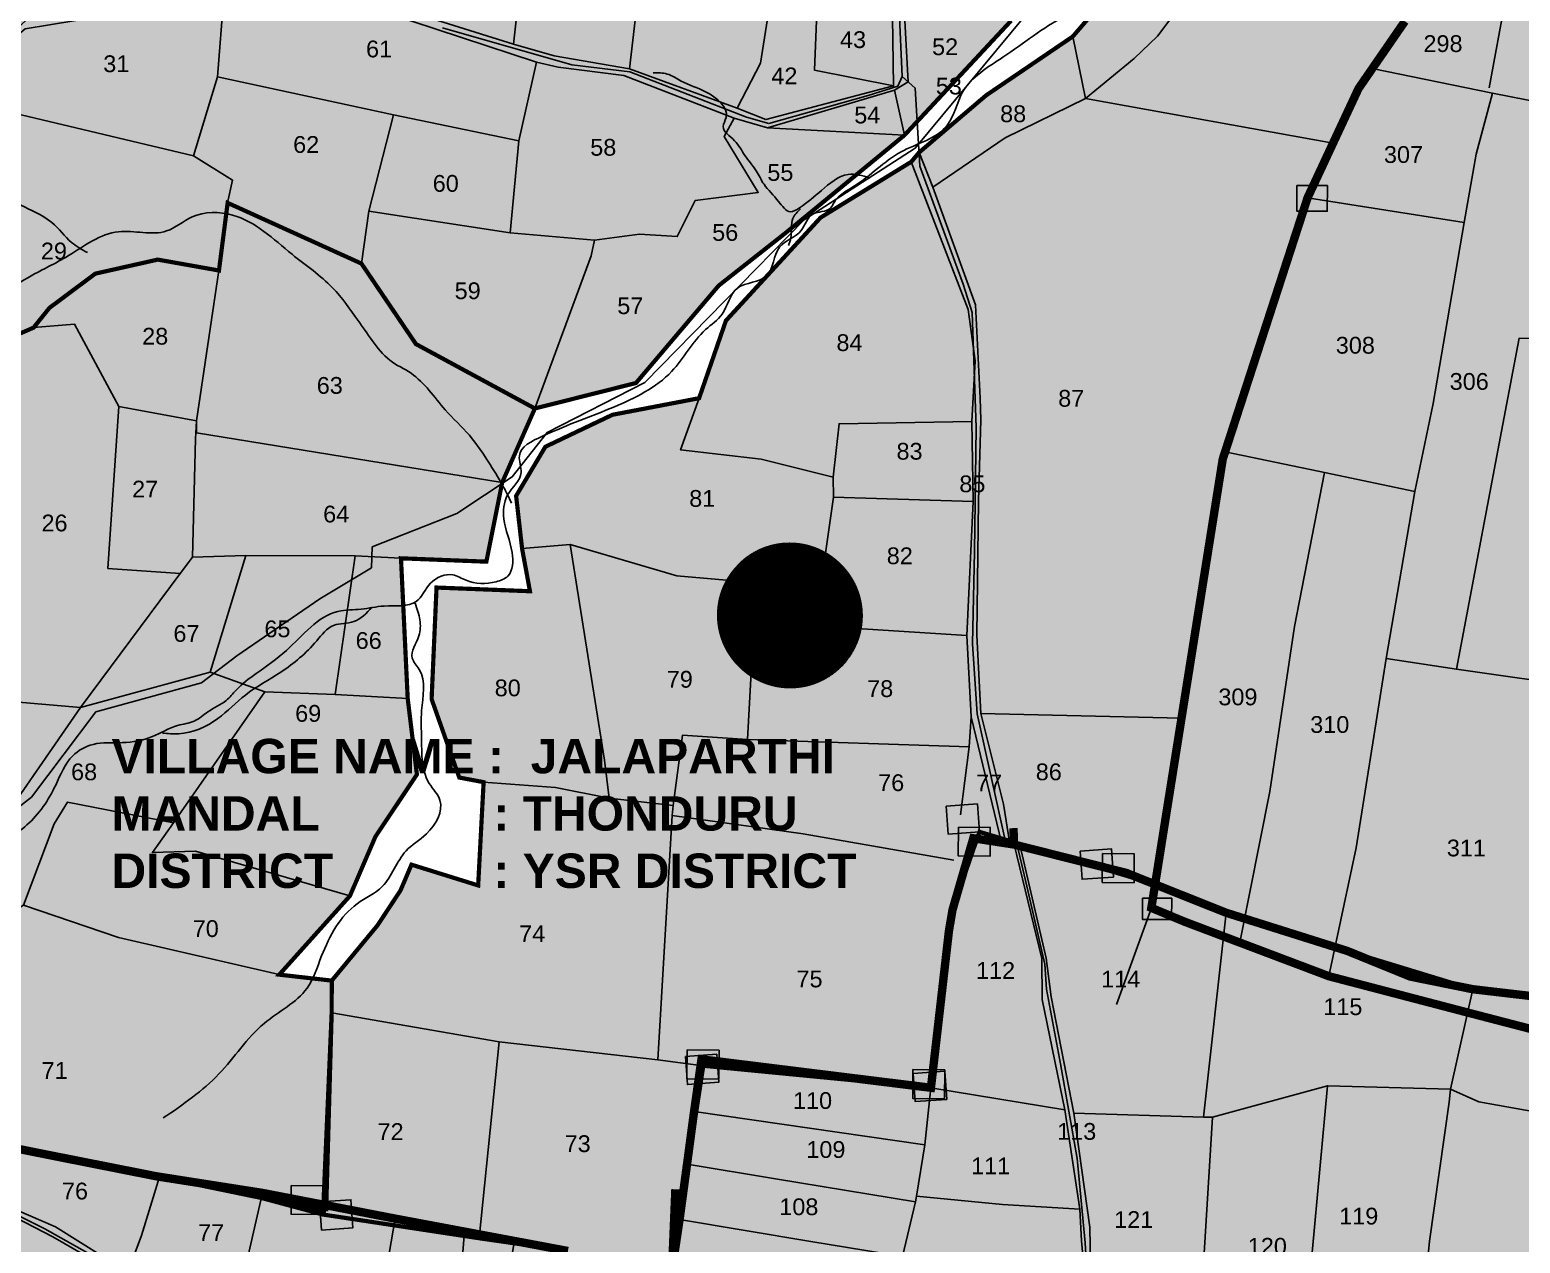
# Model space of a CAD drawing. Header units: inches. Extents: x 201585 to 225365, y 1598878 to 1613111.
# Drawn here: x 206927 to 208348, y 1603797 to 1604955 of the extents above; entities that cross this region are included whole.
import ezdxf
from ezdxf.enums import TextEntityAlignment as Align

# ---------------------------------------------------------------- set-up
doc = ezdxf.new("R2010")
doc.units = ezdxf.units.IN
doc.header["$LTSCALE"] = 15
doc.header["$MEASUREMENT"] = 0
doc.linetypes.add('DASHED2', pattern=[0.375, 0.25, -0.125])
for name, color, linetype in [('BOUNDRY STONES', 240, 'Continuous'), ('PLOTS', 7, 'Continuous'), ('PLOTS NO', 7, 'Continuous'), ('ROADS', 1, 'Continuous'), ('STREAMS', 4, 'Continuous'), ('TEXT', 1, 'Continuous'), ('text2', 7, 'Continuous'), ('VILLAGE BOUNDRY', 5, 'Continuous'), ('WUA13', 3, 'Continuous')]:
    doc.layers.add(name, color=color, linetype=linetype)
doc.styles.get("Standard").update_dxf_attribs({"font": 'arial.ttf'})
pattern_1 = [(45, (0, 0), (-0.088388347648, 0.088388347648), [])]

msp = doc.modelspace()

# ---------------------------------------------------------------- hatches: boundary and pattern name
at = {"layer": 'PLOTS NO', "true_color": 0xafd9aa}
h = msp.add_hatch(dxfattribs=at)
h.set_pattern_fill('ANSI31', color=9)
h.set_pattern_definition(pattern_1)
h.paths.add_polyline_path([(208994.5, 1604062.4), (208962.5, 1603927.4), (208927.7, 1603919.3), (208790.8, 1603935), (208688.9, 1603951.7), (208521.7, 1603996.6), (208430.3, 1604026.5), (208389.5, 1604029.4), (208303.1, 1604039.5), (208183.5, 1604076), (208068, 1604112.4), (208000.2, 1604139.5), (208025.4, 1604297.9), (208064.7, 1604545.2), (208145.6, 1604794.4), (208169.9, 1604846.5), (208194.2, 1604898.6), (208238.4, 1604962.7), (208285.4, 1605000.6), (208319.1, 1605021.8), (208434.6, 1605082.4), (208437.1, 1605090.6), (208394, 1605097.7), (208330, 1605090.8), (208292.6, 1605065.6), (208266.4, 1605072.3), (208212.8, 1605121.6), (208215.3, 1605133.9), (208233.3, 1605168), (208320.1, 1605215.9), (208366.4, 1605231.4), (208540.9, 1605246.8), (208602.4, 1605237.7), (208641.2, 1605283.2), (208698.7, 1605319.3), (208755.9, 1605365.7), (208781.3, 1605373), (208801.6, 1605386.2), (208813.4, 1605401.9), (208859.5, 1605448.6), (208919.6, 1605485.4), (209000.2, 1605519.6), (209078.7, 1605545.6), (209137.5, 1605565.1), (209163, 1605586.6), (209232.4, 1605613), (209303.9, 1605624.8), (209289.8, 1605610.1), (209246.6, 1605541), (209260.9, 1605540.8), (209393.5, 1605517.5), (209461, 1605507.6), (209528.5, 1605497.7), (209556.8, 1605493.6), (209578.2, 1605535.1), (209662.3, 1605530.2), (209577.1, 1605229.5), (209514.3, 1605235.5), (209456, 1605092.7), (209399.2, 1605104.8), (209109.1, 1605205), (209096.2, 1605164.8), (209094.5, 1605155.7), (209171.6, 1605094.8), (209201.3, 1605068.7), (209269.2, 1605047.5), (209308.3, 1605041.9), (209272.9, 1604912.1), (209226.2, 1604916.9), (209132.8, 1604929.9), (209127.6, 1604883.6), (209171, 1604879.6), (209146.2, 1604771.7), (209138.2, 1604697), (209119.4, 1604675.4), (209107.5, 1604650), (209105.9, 1604611.7), (209100.5, 1604567.5), (209085.3, 1604535.7), (209075.6, 1604513.6), (209078.9, 1604481.7), (209067.9, 1604443.3), (209066.2, 1604408.8), (209051.5, 1604365.7), (209046.4, 1604337.2), (209031.7, 1604308.7), (209031.7, 1604266.4), (209021.3, 1604231.9), (209018.7, 1604194.8), (209001.4, 1604156.8), (208999.7, 1604102.5)])
at = {"layer": 'PLOTS NO', "true_color": 0x58ba48}
h = msp.add_hatch(dxfattribs=at)
h.set_pattern_fill('ANSI31', color=85)
h.set_pattern_definition(pattern_1)
h.paths.add_polyline_path([(206395.3, 1604686.8), (206380.8, 1604788.3), (206335.2, 1604938.2), (206328.6, 1604951.4), (206297, 1604975), (206308.9, 1605098.2), (206299.9, 1605196), (206290.7, 1605274.9), (206459.3, 1605260.9), (206499.9, 1605267), (206525.4, 1605261.5), (206528.5, 1605343.8), (206536.8, 1605374.2), (206558.8, 1605401.9), (206580.6, 1605462.3), (206601, 1605498.5), (206721.1, 1605454.5), (206806.9, 1605430.1), (206847, 1605420.4), (206897.2, 1605411.7), (206961.2, 1605407.7), (206990.7, 1605392.1), (207029.1, 1605370.9), (207067.6, 1605362.6), (207099.3, 1605355.3), (207150.8, 1605345.9), (207227.7, 1605336.1), (207458.2, 1605282.4), (207734.8, 1605233), (207828.9, 1605236), (207954.1, 1605236.4), (208002.1, 1605173.8), (208089.1, 1605156.4), (208053, 1605132.7), (207974.2, 1605057.7), (207948, 1605017.9), (207862.9, 1604963.3), (207761.1, 1604854), (207647.5, 1604760.6), (207584, 1604710.6), (207505.1, 1604617.7), (207408.7, 1604593.4), (207295.3, 1604654.8), (207243.3, 1604731.6), (207115.7, 1604789.5), (207107.4, 1604725), (207049, 1604735.4), (206989.5, 1604722), (206945.7, 1604689.3), (206930.6, 1604670.5), (206859, 1604639.5), (206773.3, 1604626.3), (206662.5, 1604641.1), (206604.8, 1604653.4), (206600.3, 1604601.9), (206541.4, 1604607.8), (206509, 1604667)])
at = {"layer": 'PLOTS NO', "true_color": 0xf7abae}
h = msp.add_hatch(dxfattribs=at)
h.set_pattern_fill('ANSI31', color=241)
h.set_pattern_definition(pattern_1)
h.paths.add_polyline_path([(207569.3, 1603966.5), (207539.5, 1603771.7), (207440.2, 1603789.8), (207355.5, 1603802), (207206.6, 1603824.6), (207214.9, 1604017), (207215, 1604047.7), (207258.6, 1604100.4), (207280.6, 1604133.8), (207291, 1604158.3), (207354.6, 1604138.5), (207359.8, 1604237), (207336.6, 1604241.4), (207310.2, 1604316.2), (207314.9, 1604422.6), (207404, 1604419.1), (207396.5, 1604459.7), (207390.8, 1604510), (207418.7, 1604556.9), (207482.7, 1604587.4), (207565.3, 1604603.2), (207590.9, 1604677.2), (207681.2, 1604775.5), (207767.7, 1604828.7), (207775, 1604837.5), (207839.1, 1604892.1), (207921.7, 1604948.2), (207996.2, 1605034.7), (208060.5, 1605026.2), (208080.5, 1605051.8), (208257.3, 1605036.5), (208238.4, 1604962.7), (208194.2, 1604898.6), (208169.9, 1604846.5), (208145.6, 1604794.4), (208067, 1604552.1), (208064.7, 1604545.2), (208025.4, 1604297.9), (208000.2, 1604139.5), (207972.5, 1604150.5), (207905.6, 1604167.4), (207868.6, 1604176.8), (207826.8, 1604183.5), (207807, 1604115.3), (207803.6, 1604095.4), (207786.4, 1603945.5)])
at = {"layer": 'PLOTS NO', "true_color": 0x7aafdf}
h = msp.add_hatch(dxfattribs=at)
h.set_pattern_fill('ANSI31', color=143)
h.set_pattern_definition(pattern_1)
h.paths.add_polyline_path([(207209.6, 1603827.7), (207047.6, 1603861.1), (206727.2, 1603928), (206675.3, 1603955.9), (206609.1, 1603983.9), (206540.3, 1604019.8), (206495.8, 1604044.6), (206414.1, 1604092.7), (206341.4, 1604206.4), (206292.9, 1604267.8), (206335.7, 1604435.7), (206357.3, 1604519.1), (206391.8, 1604639.9), (206395.3, 1604686.8), (206509, 1604667), (206541.4, 1604607.8), (206600.3, 1604601.9), (206604.8, 1604653.4), (206662.5, 1604641.1), (206773.3, 1604626.3), (206859, 1604639.5), (206930.6, 1604670.5), (206945.7, 1604689.3), (206989.5, 1604722), (207049, 1604735.4), (207107.4, 1604725), (207115.7, 1604789.5), (207243.3, 1604731.6), (207295.3, 1604654.8), (207408.7, 1604593.4), (207377.5, 1604522.8), (207362.4, 1604447.3), (207281, 1604450.5), (207287.4, 1604316.9), (207296.2, 1604244.3), (207256.7, 1604185.2), (207232.3, 1604128.5), (207164.9, 1604053.4), (207215, 1604047.7), (207214.9, 1604017)])
at = {"layer": 'PLOTS NO', "true_color": 0xc7c8ca}
h = msp.add_hatch(color=9, dxfattribs=at)
h.dxf.hatch_style = 1
h.paths.add_polyline_path([(208150.3, 1603158.3), (208047.7, 1603117.1), (207958.9, 1603122.4), (207958.4, 1603131), (207944.5, 1603147.5), (207840.6, 1603164.5), (207823.2, 1603165.5), (207815.6, 1603195.5), (207738.7, 1603225.1), (207667, 1603250.5), (207669.9, 1603335.7), (207672, 1603398.6), (207675.3, 1603421.9), (207685, 1603480.3), (207697, 1603542), (207699.5, 1603555), (207649.1, 1603563.9), (207683.5, 1603736.6), (207624.3, 1603748.4), (207568.8, 1603764.2), (207539.7, 1603772.7), (207569.3, 1603966.5), (207786.4, 1603945.5), (207807, 1604115.3), (207832.7, 1604189.6), (208000.2, 1604139.5), (208068, 1604112.4), (208183.5, 1604076), (208303.1, 1604039.5), (208372.2, 1604031.4), (208430.3, 1604026.5), (208649.7, 1603958.3), (208671.2, 1603956.4), (208790.8, 1603935), (208931.2, 1603920.1), (208910.4, 1603880.1), (208828.9, 1603792.1), (208691, 1603688.5), (208610.4, 1603692.6), (208589.4, 1603626.3), (208535.7, 1603567.6), (208516.3, 1603522.9), (208491.5, 1603472.8), (208329.9, 1603488.9), (208322.3, 1603457.3), (208318.7, 1603434.3), (208281, 1603397.6), (208250.7, 1603394.9), (208235.7, 1603345.9), (208353, 1603330.4), (208345.3, 1603282), (208300, 1603284.6), (208293.6, 1603256.9), (208241.6, 1603257), (208156, 1603228.8)])
at = {"layer": 'PLOTS NO', "true_color": 0xfeeab9}
h = msp.add_hatch(color=254, dxfattribs=at)
h.dxf.hatch_style = 1
h.paths.add_polyline_path([(207960.1, 1603103.5), (207786.9, 1603092.8), (207765.2, 1603094.1), (207722, 1603096.8), (207647.4, 1603107.6), (207587.6, 1603115.1), (207464.7, 1603111.2), (207361.9, 1603108.7), (207272.2, 1603106.7), (207193.7, 1603153.1), (207043.8, 1603191.8), (206918.7, 1603116.3), (206831.3, 1603033.8), (206714.5, 1602920.8), (206638.3, 1602841.6), (206600.6, 1602809.6), (206602.1, 1602825.2), (206649.4, 1602991.7), (206672.2, 1603078.8), (206705.9, 1603194.6), (206642.7, 1603209.5), (206613.3, 1603217.6), (206643.9, 1603411), (206677.1, 1603680.1), (206723.3, 1603924.7), (206727.2, 1603928), (206959.7, 1603878.5), (207047.6, 1603861.1), (207147.9, 1603840.4), (207206.6, 1603824.6), (207341.3, 1603804.2), (207355.5, 1603802), (207410.9, 1603794), (207440.2, 1603789.8), (207486.5, 1603781.4), (207525.7, 1603774.3), (207568.8, 1603764.2), (207624.5, 1603749.8), (207683.5, 1603736.6), (207649.1, 1603563.9), (207699.5, 1603555), (207697, 1603542), (207685, 1603480.3), (207675.3, 1603421.9), (207672, 1603398.6), (207669.9, 1603335.7), (207667, 1603250.5), (207738.7, 1603225.1), (207815.6, 1603195.5), (207823.2, 1603165.5), (207885.1, 1603156.5), (207944.5, 1603147.5), (207958.4, 1603131)])
at = {"layer": 'text2'}
h = msp.add_hatch(dxfattribs=at)
h.set_pattern_fill('ANSI31', color=5)
h.set_pattern_definition([(45, (16788.51211, -8282.59992), (-0.088388347648, 0.088388347648), [])])
edge = h.paths.add_edge_path()
edge.add_arc((207651.9, 1604396), 69.1, 0, 360)
h.paths.add_polyline_path([(207573.3, 1604365), (207730.6, 1604365), (207730.6, 1604427), (207573.3, 1604427)], flags=9)

# ---------------------------------------------------------------- linework, layer by layer
at = {"layer": 'BOUNDRY STONES', "color": 1}
for points in [[(208135.3, 1604806.1), (208164.5, 1604806), (208164.3, 1604781.5), (208135.2, 1604781.7)], [(207988.1, 1604126.3), (208016, 1604126.2), (208015.9, 1604105.9), (207988, 1604106)]]:
    msp.add_lwpolyline(points, close=True, dxfattribs=at)
at = {"layer": 'BOUNDRY STONES'}
for points in [[(207800.8, 1604214.2), (207830.8, 1604216.3), (207832.7, 1604189.6), (207802.7, 1604187.5)], [(207800.8, 1604214.2), (207830.8, 1604216.3), (207832.7, 1604189.6), (207802.7, 1604187.5)], [(207812.6, 1604194.2), (207843, 1604193.9), (207842.8, 1604166.4), (207812.4, 1604166.6)], [(207928.7, 1604171.1), (207958.7, 1604173.3), (207960.5, 1604146.5), (207930.6, 1604144.4)], [(207928.7, 1604171.1), (207958.7, 1604173.3), (207960.5, 1604146.5), (207930.6, 1604144.4)], [(207949.9, 1604168.9), (207980.3, 1604168.6), (207980.1, 1604141.1), (207949.7, 1604141.3)], [(207552.2, 1603975.3), (207582.2, 1603977.4), (207584.1, 1603950.7), (207554.1, 1603948.5)], [(207552.2, 1603975.3), (207582.2, 1603977.4), (207584.1, 1603950.7), (207554.1, 1603948.5)], [(207553.9, 1603981.6), (207584.3, 1603981.3), (207584.1, 1603953.8), (207553.7, 1603954)], [(207769.2, 1603962.8), (207799.6, 1603962.6), (207799.4, 1603935.1), (207769, 1603935.3)], [(207769.6, 1603959), (207799.6, 1603961.2), (207801.5, 1603934.4), (207771.5, 1603932.3)], [(207769.6, 1603959), (207799.6, 1603961.2), (207801.5, 1603934.4), (207771.5, 1603932.3)], [(207176.4, 1603852.4), (207206.8, 1603852.1), (207206.6, 1603824.6), (207176.2, 1603824.8)], [(207203.4, 1603836.6), (207233.3, 1603838.7), (207235.2, 1603812), (207205.3, 1603809.8)], [(207203.4, 1603836.6), (207233.3, 1603838.7), (207235.2, 1603812), (207205.3, 1603809.8)]]:
    msp.add_lwpolyline(points, close=True, dxfattribs=at)
at = {"layer": 'BOUNDRY STONES', "color": 1}
msp.add_lwpolyline([(207996.6, 1604117.1), (207963.5, 1604024.8)], dxfattribs=at)
at = {"layer": 'PLOTS'}
for points in [[(206328.6, 1604951.4), (206419.8, 1604975.8), (206560.5, 1604910.5), (206667.6, 1604907.8), (206766, 1604923.4), (206848.4, 1604930.1), (206884.2, 1604927.2), (206923.9, 1604964), (207109.4, 1604996.7), (207192.3, 1605002.1), (207269.5, 1604978.2), (207388.2, 1604941), (207427.1, 1604929.7), (207498.8, 1604917.4), (207601.5, 1604879.8), (207628.8, 1604868.9), (207750.8, 1604901.1), (207749.3, 1604988.9), (207711.2, 1605135.8), (207641.7, 1605252.6)], [(206328.6, 1604951.4), (206419.8, 1604975.8), (206560.5, 1604910.5), (206667.6, 1604907.8), (206766, 1604923.4), (206848.4, 1604930.1), (206884.2, 1604927.2), (206923.9, 1604964), (207109.4, 1604996.7), (207192.3, 1605002.1), (207269.5, 1604978.2), (207388.2, 1604941), (207427.1, 1604929.7), (207498.8, 1604917.4), (207601.5, 1604879.8), (207628.8, 1604868.9), (207750.8, 1604901.1), (207749.3, 1604988.9), (207711.2, 1605135.8), (207641.7, 1605252.6)], [(207654.9, 1605249.8), (207682.8, 1605191.7), (207716.3, 1605135.9), (207744.9, 1605044.3), (207761.3, 1604969.1), (207764.7, 1604904.8), (207751.8, 1604897), (207630.4, 1604861), (207598.9, 1604870.4), (207493.6, 1604910.9), (207430.9, 1604919), (207410.3, 1604923.7), (207195.6, 1604994.5), (207112.1, 1604987), (206922.6, 1604955.4), (206879.1, 1604918.7), (206845.2, 1604918.7), (206691.6, 1604904.9), (206639.5, 1604894.8), (206555.1, 1604900), (206421.9, 1604970.7), (206335.2, 1604938.2)], [(207654.9, 1605249.8), (207682.8, 1605191.7), (207716.3, 1605135.9), (207744.9, 1605044.3), (207761.3, 1604969.1), (207764.7, 1604904.8), (207751.8, 1604897), (207630.4, 1604861), (207598.9, 1604870.4), (207493.6, 1604910.9), (207430.9, 1604919), (207410.3, 1604923.7), (207195.6, 1604994.5), (207112.1, 1604987), (206922.6, 1604955.4), (206879.1, 1604918.7), (206845.2, 1604918.7), (206691.6, 1604904.9), (206639.5, 1604894.8), (206555.1, 1604900), (206421.9, 1604970.7), (206335.2, 1604938.2)], [(206702.9, 1605184.3), (206741.6, 1605180.2), (206780.8, 1605157.8), (206786.7, 1605170.3), (206795.5, 1605168.6), (206948.3, 1605130.8), (207021.5, 1605113.9), (207057.9, 1605104.6), (207096.5, 1605098.3), (207181.1, 1605084.4), (207200.6, 1605091.3), (207397.1, 1605021.2), (207479.8, 1604995.8), (207509, 1605005.1), (207498.8, 1604917.4)], [(206702.9, 1605184.3), (206741.6, 1605180.2), (206780.8, 1605157.8), (206786.7, 1605170.3), (206795.5, 1605168.6), (206948.3, 1605130.8), (207021.5, 1605113.9), (207057.9, 1605104.6), (207096.5, 1605098.3), (207181.1, 1605084.4), (207200.6, 1605091.3), (207397.1, 1605021.2), (207479.8, 1604995.8), (207509, 1605005.1), (207498.8, 1604917.4)], [(207388.2, 1604941), (207397.1, 1605021.2), (207403.5, 1605186.2), (207457.9, 1605190.4), (207579.6, 1605188.5)], [(207388.2, 1604941), (207397.1, 1605021.2), (207403.5, 1605186.2), (207457.9, 1605190.4), (207579.6, 1605188.5)], [(207601.5, 1604879.8), (207623.9, 1604922.6), (207634.4, 1604989.5), (207584.2, 1604995.7), (207579.6, 1605188.5), (207682.8, 1605191.7)], [(207601.5, 1604879.8), (207623.9, 1604922.6), (207634.4, 1604989.5), (207584.2, 1604995.7), (207579.6, 1605188.5), (207682.8, 1605191.7)], [(207862.9, 1604963.3), (207807.6, 1604904.2), (207761.1, 1604854), (207647.5, 1604760.6), (207584, 1604710.6), (207505.1, 1604617.7), (207408.7, 1604593.4), (207295.3, 1604654.8), (207243.3, 1604731.6), (207115.7, 1604789.5), (207120.4, 1604811.3), (207083, 1604834.5), (206918.7, 1604873.5), (206835.7, 1604893.5), (206845.2, 1604918.7), (206848.4, 1604930.1), (206791.5, 1605041)], [(207862.9, 1604963.3), (207807.6, 1604904.2), (207761.1, 1604854), (207647.5, 1604760.6), (207584, 1604710.6), (207505.1, 1604617.7), (207408.7, 1604593.4), (207295.3, 1604654.8), (207243.3, 1604731.6), (207115.7, 1604789.5), (207120.4, 1604811.3), (207083, 1604834.5), (206918.7, 1604873.5), (206835.7, 1604893.5), (206845.2, 1604918.7), (206848.4, 1604930.1), (206791.5, 1605041)], [(208257.3, 1605036.5), (208080.5, 1605051.8), (208060.5, 1605026.2), (208002.6, 1604948.5), (207980.3, 1604927.3), (207933.7, 1604889), (207857.1, 1604851.6), (207788.1, 1604804.5), (207775.1, 1604837.5)], [(208257.3, 1605036.5), (208080.5, 1605051.8), (208060.5, 1605026.2), (208002.6, 1604948.5), (207980.3, 1604927.3), (207933.7, 1604889), (207857.1, 1604851.6), (207788.1, 1604804.5), (207775.1, 1604837.5)], [(207215, 1604047.7), (207258.6, 1604100.4), (207281.8, 1604135.7), (207291, 1604158.3), (207354.6, 1604138.5), (207359.8, 1604237), (207336.6, 1604241.4), (207310.2, 1604316.2), (207314.9, 1604422.6), (207404, 1604419.1), (207396.5, 1604459.7), (207390.8, 1604510), (207418.7, 1604556.9), (207482.7, 1604587.4), (207565.3, 1604603.2), (207590.9, 1604677.2), (207648.7, 1604740.7), (207681.2, 1604775.5), (207767.7, 1604828.7), (207775.1, 1604837.5), (207839.1, 1604892.1), (207921.7, 1604948.2), (207996.2, 1605034.7)], [(207215, 1604047.7), (207258.6, 1604100.4), (207281.8, 1604135.7), (207291, 1604158.3), (207354.6, 1604138.5), (207359.8, 1604237), (207336.6, 1604241.4), (207310.2, 1604316.2), (207314.9, 1604422.6), (207404, 1604419.1), (207396.5, 1604459.7), (207390.8, 1604510), (207418.7, 1604556.9), (207482.7, 1604587.4), (207565.3, 1604603.2), (207590.9, 1604677.2), (207648.7, 1604740.7), (207681.2, 1604775.5), (207767.7, 1604828.7), (207775.1, 1604837.5), (207839.1, 1604892.1), (207921.7, 1604948.2), (207996.2, 1605034.7)], [(208340.7, 1605018.5), (208318.9, 1604899.1)], [(207243.3, 1604731.6), (207250.4, 1604781.6), (207273.9, 1604873.4), (207106, 1604909.6), (207112.1, 1604987)], [(207243.3, 1604731.6), (207250.4, 1604781.6), (207273.9, 1604873.4), (207106, 1604909.6), (207112.1, 1604987)], [(207678.1, 1604987.4), (207675.2, 1604916.1), (207750.8, 1604901.1)], [(207678.1, 1604987.4), (207675.2, 1604916.1), (207750.8, 1604901.1)], [(208169.9, 1604846.5), (207933.7, 1604889), (207921.7, 1604948.2)], [(208169.9, 1604846.5), (207933.7, 1604889), (207921.7, 1604948.2)], [(207273.9, 1604873.4), (207393.4, 1604848.7), (207410.3, 1604923.7)], [(207273.9, 1604873.4), (207393.4, 1604848.7), (207410.3, 1604923.7)], [(208207.3, 1604917.6), (208321.8, 1604894.1), (208306.3, 1604836), (208295, 1604770.9), (208145.6, 1604794.4)], [(207106, 1604909.6), (207083, 1604834.5)], [(207106, 1604909.6), (207083, 1604834.5)], [(207630.4, 1604861), (207761.1, 1604854), (207751.8, 1604897)], [(207630.4, 1604861), (207761.1, 1604854), (207751.8, 1604897)], [(208220.6, 1604354.9), (208287.6, 1604344.9), (208327, 1604553.2), (208347.3, 1604660.4), (208361.1, 1604660.3), (208387.8, 1604786.6), (208407.9, 1604877.4), (208321.8, 1604894.1)], [(206607.5, 1603967.6), (206789.9, 1604093.9), (206822.7, 1604057.6), (206921, 1604119.8), (206950.2, 1604197.1), (206963.1, 1604218), (207063.9, 1604198.2), (207151, 1604323.3), (207218.3, 1604320.7), (207287.4, 1604316.9), (207281, 1604450.5), (207362.4, 1604447.3), (207377.5, 1604522.8), (207408.7, 1604593.4), (207462.5, 1604739), (207465.4, 1604754), (207508.6, 1604759.7), (207544.5, 1604757.4), (207561.6, 1604791.7), (207621.7, 1604799.5), (207589.2, 1604852.7), (207598.9, 1604870.4)], [(206607.5, 1603967.6), (206789.9, 1604093.9), (206822.7, 1604057.6), (206921, 1604119.8), (206950.2, 1604197.1), (206963.1, 1604218), (207063.9, 1604198.2), (207151, 1604323.3), (207218.3, 1604320.7), (207287.4, 1604316.9), (207281, 1604450.5), (207362.4, 1604447.3), (207377.5, 1604522.8), (207408.7, 1604593.4), (207462.5, 1604739), (207465.4, 1604754), (207508.6, 1604759.7), (207544.5, 1604757.4), (207561.6, 1604791.7), (207621.7, 1604799.5), (207589.2, 1604852.7), (207598.9, 1604870.4)], [(207393.4, 1604848.7), (207385.1, 1604760.9), (207250.4, 1604781.6)], [(207393.4, 1604848.7), (207385.1, 1604760.9), (207250.4, 1604781.6)], [(207853.6, 1604179.4), (207824.7, 1604299.3), (207820.7, 1604376.8), (207826.8, 1604504.8), (207825.3, 1604581.1), (207828.6, 1604639), (207821.8, 1604687.8), (207767.7, 1604828.7)], [(207853.6, 1604179.4), (207824.7, 1604299.3), (207820.7, 1604376.8), (207826.8, 1604504.8), (207825.3, 1604581.1), (207828.6, 1604639), (207821.8, 1604687.8), (207767.7, 1604828.7)], [(207788.1, 1604804.5), (207828.9, 1604692.2), (207833.2, 1604603.2), (207834, 1604582.7), (207831.8, 1604505.2), (207830.2, 1604377.2), (207834.1, 1604302.5), (207855.5, 1604216)], [(207788.1, 1604804.5), (207828.9, 1604692.2), (207833.2, 1604603.2), (207834, 1604582.7), (207831.8, 1604505.2), (207830.2, 1604377.2), (207834.1, 1604302.5), (207855.5, 1604216)], [(206773.3, 1604626.3), (206859, 1604639.5), (206930.6, 1604670.5), (206945.7, 1604689.3), (206989.5, 1604722), (207049, 1604735.4), (207107.4, 1604725), (207115.7, 1604789.5)], [(206773.3, 1604626.3), (206859, 1604639.5), (206930.6, 1604670.5), (206945.7, 1604689.3), (206989.5, 1604722), (207049, 1604735.4), (207107.4, 1604725), (207115.7, 1604789.5)], [(208295, 1604770.9), (208265.5, 1604598.1), (208248, 1604514.3), (208155.6, 1604533.6), (208067, 1604552.1)], [(207385.1, 1604760.9), (207465.4, 1604754)], [(207385.1, 1604760.9), (207465.4, 1604754)], [(206975.3, 1604308.3), (207070.4, 1604436), (207082.3, 1604451.5), (207085, 1604564.6), (207086, 1604581.6), (207107.4, 1604725)], [(206975.3, 1604308.3), (207070.4, 1604436), (207082.3, 1604451.5), (207085, 1604564.6), (207086, 1604581.6), (207107.4, 1604725)], [(206930.6, 1604670.5), (206969.8, 1604673.8), (207011.9, 1604595.3)], [(206930.6, 1604670.5), (206969.8, 1604673.8), (207011.9, 1604595.3)], [(208471.7, 1604636.2), (208441.7, 1604481.3), (208414.7, 1604326.6), (208287.6, 1604344.9)], [(207565.3, 1604603.2), (207547.6, 1604553.9), (207624.4, 1604545.1), (207693.1, 1604527.8), (207698.8, 1604578.9), (207825.3, 1604581.1)], [(207565.3, 1604603.2), (207547.6, 1604553.9), (207624.4, 1604545.1), (207693.1, 1604527.8), (207698.8, 1604578.9), (207825.3, 1604581.1)], [(207011.9, 1604595.3), (207001.5, 1604440.9), (207070.4, 1604436)], [(207011.9, 1604595.3), (207001.5, 1604440.9), (207070.4, 1604436)], [(207011.9, 1604595.3), (207086, 1604581.6), (207085.9, 1604570.2), (207377.5, 1604522.8)], [(207011.9, 1604595.3), (207086, 1604581.6), (207085.9, 1604570.2), (207377.5, 1604522.8)], [(207693.1, 1604527.8), (207693.4, 1604508.9), (207676, 1604386.2), (207617.9, 1604393.9), (207598.1, 1604396.5), (207598.7, 1604429), (207544.2, 1604433.9), (207442.3, 1604463.6), (207396.5, 1604459.7)], [(207693.1, 1604527.8), (207693.4, 1604508.9), (207676, 1604386.2), (207617.9, 1604393.9), (207598.1, 1604396.5), (207598.7, 1604429), (207544.2, 1604433.9), (207442.3, 1604463.6), (207396.5, 1604459.7)], [(208161.7, 1604532.3), (208133.1, 1604385.4), (208109.5, 1604228.2), (208081.1, 1604084)], [(208165.9, 1604051.9), (208191.8, 1604174.3), (208211.9, 1604300.6), (208220.6, 1604354.9), (208248, 1604514.3)], [(207693.4, 1604508.9), (207826.8, 1604504.8)], [(207693.4, 1604508.9), (207826.8, 1604504.8)], [(207479.5, 1604221.7), (207475, 1604257.9), (207442.3, 1604463.6)], [(207479.5, 1604221.7), (207475, 1604257.9), (207442.3, 1604463.6)], [(207133.1, 1604453.2), (207099, 1604342), (206975.3, 1604308.3)], [(207133.1, 1604453.2), (207099, 1604342), (206975.3, 1604308.3)], [(207082.3, 1604451.5), (207133.1, 1604453.2), (207237.3, 1604452.7), (207281, 1604450.5)], [(207082.3, 1604451.5), (207133.1, 1604453.2), (207237.3, 1604452.7), (207281, 1604450.5)], [(207218.3, 1604320.7), (207237.3, 1604452.7)], [(207218.3, 1604320.7), (207237.3, 1604452.7)], [(207617.9, 1604393.9), (207611.4, 1604277.8)], [(207617.9, 1604393.9), (207611.4, 1604277.8)], [(207820.7, 1604376.8), (207676, 1604386.2)], [(207820.7, 1604376.8), (207676, 1604386.2)], [(206682.1, 1604349.6), (206853.4, 1604318.7), (206975.3, 1604308.3), (206881.9, 1604173.5), (206789.9, 1604093.9)], [(206682.1, 1604349.6), (206853.4, 1604318.7), (206975.3, 1604308.3), (206881.9, 1604173.5), (206789.9, 1604093.9)], [(207099, 1604342), (207151, 1604323.3)], [(207099, 1604342), (207151, 1604323.3)], [(207063.9, 1604198.2), (207044, 1604169.8), (207085, 1604171.2), (207232.3, 1604128.5), (207232.3, 1604128.5), (207256.7, 1604185.2), (207296.2, 1604244.3), (207287.4, 1604316.9)], [(207063.9, 1604198.2), (207044, 1604169.8), (207085, 1604171.2), (207232.3, 1604128.5), (207232.3, 1604128.5), (207256.7, 1604185.2), (207296.2, 1604244.3), (207287.4, 1604316.9)], [(207359.8, 1604237), (207428.5, 1604231.8), (207479.5, 1604221.7), (207540.5, 1604214.6), (207549.4, 1604281.7), (207611.4, 1604277.8), (207822.9, 1604270.7), (207824.7, 1604299.3)], [(207359.8, 1604237), (207428.5, 1604231.8), (207479.5, 1604221.7), (207540.5, 1604214.6), (207549.4, 1604281.7), (207611.4, 1604277.8), (207822.9, 1604270.7), (207824.7, 1604299.3)], [(207834.1, 1604302.5), (208025.4, 1604297.9)], [(207834.1, 1604302.5), (208025.4, 1604297.9)], [(207822.9, 1604270.7), (207814.5, 1604205.7)], [(207822.9, 1604270.7), (207814.5, 1604205.7)], [(207540.5, 1604214.6), (207539.7, 1604205.3), (207526.1, 1603972.3)], [(207540.5, 1604214.6), (207539.7, 1604205.3), (207526.1, 1603972.3)], [(207855.5, 1604216), (207861.7, 1604178.1)], [(207855.5, 1604216), (207861.7, 1604178.1)], [(207539.7, 1604205.3), (207664.4, 1604187.7), (207808.3, 1604162.5)], [(207539.7, 1604205.3), (207664.4, 1604187.7), (207808.3, 1604162.5)], [(207865.7, 1604177.5), (207892.2, 1604068.7), (207892.4, 1604029.6), (207914, 1603924.5), (207928.3, 1603829.6)], [(207871.6, 1604175.9), (207896.3, 1604069.2), (207901, 1604032.2), (207922.8, 1603921.3), (207937.8, 1603812.4), (207940.3, 1603686.5), (208039.9, 1603673.6), (208135.4, 1603654.3), (208142.6, 1603708.8), (208164.6, 1603947.4), (208054.9, 1603917.4), (208046.4, 1603917.4), (208068, 1604112.4)], [(207232.3, 1604128.5), (207164.9, 1604053.4)], [(207232.3, 1604128.5), (207164.9, 1604053.4)], [(206921, 1604119.8), (207011.6, 1604088.9), (207164.9, 1604053.4), (207215, 1604047.7), (207214.9, 1604017), (207374.6, 1603989.4), (207526.1, 1603972.3), (207569.3, 1603966.5)], [(206921, 1604119.8), (207011.6, 1604088.9), (207164.9, 1604053.4), (207215, 1604047.7), (207214.9, 1604017), (207374.6, 1603989.4), (207526.1, 1603972.3), (207569.3, 1603966.5)], [(208253.1, 1603707.6), (208262, 1603799.1), (208280.6, 1603931.9), (208281.8, 1603944.2), (208303.1, 1604039.5)], [(207214.9, 1604017), (207209.6, 1603827.7)], [(207214.9, 1604017), (207209.6, 1603827.7)], [(207374.6, 1603989.4), (207355.5, 1603802)], [(207374.6, 1603989.4), (207355.5, 1603802)], [(207780.6, 1603891.1), (207786.4, 1603945.5)], [(207914, 1603924.5), (207786.4, 1603945.5)], [(208164.6, 1603947.4), (208281.8, 1603944.2), (208308.9, 1603932), (208614.9, 1603877.5), (208653.2, 1603875.9)], [(206751.9, 1603923.9), (206762.1, 1603919.3), (206781, 1603905.8), (206812.8, 1603880.4), (206847.2, 1603860.8), (206902.2, 1603834.1), (206951.5, 1603812.9), (207020.5, 1603769.5), (207115.4, 1603699.4), (207149, 1603845.2)], [(207772.6, 1603842.2), (207780.6, 1603891.1), (207560.5, 1603922.8)], [(208046.4, 1603917.4), (207922.8, 1603921.3)], [(208054.9, 1603917.4), (208039.9, 1603673.6)], [(207759.3, 1603784.5), (207771.6, 1603836.7), (207638.3, 1603858.8), (207553.8, 1603872.6)], [(207050.8, 1603860.6), (207033.6, 1603804.7), (207020.5, 1603769.5)], [(206880.9, 1603836.8), (206905.4, 1603825.8), (206949, 1603803.3), (207015.7, 1603764.9), (207055.1, 1603737.6), (207092, 1603710.4), (207128.6, 1603682.4), (207147.3, 1603667.5), (207166.7, 1603643.7), (207184.5, 1603619.9)], [(207771.6, 1603836.7), (207772.6, 1603842.2), (207854.8, 1603834.3), (207928.3, 1603829.6), (207930.1, 1603799.5), (207940.3, 1603686.5)], [(207239.3, 1603612.1), (207244.4, 1603644.4), (207255.6, 1603705.6), (207275.5, 1603820.7)], [(207748.1, 1603731.2), (207759.3, 1603784.5), (207672, 1603798.9), (207546.7, 1603820)], [(207341.7, 1603808.3), (207339.8, 1603784.9), (207336.5, 1603767.3), (207332.5, 1603738.8), (207330.2, 1603722.6), (207326.3, 1603700.4), (207322.6, 1603677), (207311.4, 1603607.1), (207304.2, 1603562.1), (207298.6, 1603532.7), (207296.8, 1603517.5), (207339, 1603503.5), (207348.8, 1603561.7), (207361.7, 1603638.7), (207367.5, 1603673.7), (207376.7, 1603729.3), (207389.1, 1603799.4)]]:
    msp.add_lwpolyline(points, dxfattribs=at)
at = {"layer": 'ROADS'}
for points in [[(206563.8, 1603954.5), (206692.9, 1604041.1), (206803.6, 1604119.3), (206867.7, 1604175.3), (206928.7, 1604222.7), (206990.1, 1604304), (207090.8, 1604331.8), (207124.5, 1604357.4), (207203.5, 1604412), (207253, 1604441.5), (207253.6, 1604461.3), (207334.3, 1604493.1), (207387.1, 1604528.2), (207420.3, 1604570.5), (207513.6, 1604618.1), (207665.4, 1604773.4), (207771.2, 1604841.6), (207875.4, 1604967), (207912, 1605003), (207950.1, 1605029.6), (207982.6, 1605135.6), (208013.6, 1605186.4)], [(206563.8, 1603954.5), (206692.9, 1604041.1), (206803.6, 1604119.3), (206867.7, 1604175.3), (206928.7, 1604222.7), (206990.1, 1604304), (207090.8, 1604331.8), (207124.5, 1604357.4), (207203.5, 1604412), (207253, 1604441.5), (207253.6, 1604461.3), (207334.3, 1604493.1), (207387.1, 1604528.2), (207420.3, 1604570.5), (207513.6, 1604618.1), (207665.4, 1604773.4), (207771.2, 1604841.6), (207875.4, 1604967), (207912, 1605003), (207950.1, 1605029.6), (207982.6, 1605135.6), (208013.6, 1605186.4)], [(207320.5, 1604956.4), (207443.8, 1604921.3), (207499.1, 1604914.5), (207610.5, 1604871.2), (207631.8, 1604865.2), (207726.5, 1604891.8), (207754.7, 1604900.8), (207758.9, 1604910.1), (207756.1, 1604973.5)], [(207320.5, 1604956.4), (207443.8, 1604921.3), (207499.1, 1604914.5), (207610.5, 1604871.2), (207631.8, 1604865.2), (207726.5, 1604891.8), (207754.7, 1604900.8), (207758.9, 1604910.1), (207756.1, 1604973.5)], [(207758.9, 1604910.1), (207771.4, 1604899), (207775.8, 1604824.6), (207817.1, 1604712.1), (207825.8, 1604684.8), (207829.6, 1604575.2), (207828.1, 1604457.1), (207826.1, 1604369), (207830.5, 1604302.3), (207857.8, 1604178.7)], [(207758.9, 1604910.1), (207771.4, 1604899), (207775.8, 1604824.6), (207817.1, 1604712.1), (207825.8, 1604684.8), (207829.6, 1604575.2), (207828.1, 1604457.1), (207826.1, 1604369), (207830.5, 1604302.3), (207857.8, 1604178.7)], [(207864.7, 1604193.2), (207877.7, 1604137.7), (207895, 1604063.5), (207896.6, 1604039.5), (207910.1, 1603968.3), (207925.8, 1603878), (207933.6, 1603797.6), (207937.8, 1603721.1), (207954.4, 1603561.6), (207955.8, 1603473.6), (207949, 1603380), (207944.8, 1603290.3), (207944.6, 1603219.3), (207953.2, 1603134.4), (207951.6, 1603104)], [(207499.2, 1603070.8), (207462.8, 1603119.8), (207386.2, 1603245.3), (207359, 1603280), (207351, 1603295.7), (207252.7, 1603499.7), (207230.8, 1603536.7), (207236, 1603609.6), (207190.8, 1603620.2), (207143.4, 1603674.8), (207094.6, 1603711.2), (207020.6, 1603766.6), (206941.3, 1603811.1), (206838.7, 1603861.9), (206756.8, 1603915.1), (206690.3, 1604002.2)]]:
    msp.add_lwpolyline(points, dxfattribs=at)
at = {"layer": 'STREAMS'}
for points in [[(208108.3, 1605154.6), (208083.6, 1605132.3), (208059.9, 1605117), (208017.3, 1605086.8), (207993.5, 1605055.2), (207980.7, 1605039.8), (207958.4, 1605013.4), (207943.3, 1604986.6), (207914, 1604967.6), (207855.1, 1604928.5), (207816.6, 1604895), (207802.3, 1604863.9), (207757.5, 1604837.9), (207713.6, 1604805.7), (207694, 1604790), (207690.5, 1604784.4), (207673.7, 1604778.8), (207662.6, 1604763.1), (207642.1, 1604747.3), (207629.8, 1604720), (207601.8, 1604708.1), (207587.3, 1604683.5), (207571.5, 1604668.6), (207539.1, 1604628.7), (207484.6, 1604595.1), (207415.8, 1604567), (207393.9, 1604548.3), (207395.6, 1604532.3), (207382.7, 1604510.9), (207379.1, 1604488), (207386.9, 1604455.9), (207383, 1604433.6), (207371.7, 1604428.2), (207343.1, 1604429.5), (207330.5, 1604434.7), (207309.3, 1604426.8), (207295.5, 1604409.3), (207264.9, 1604405), (207243.1, 1604402), (207220.9, 1604399.8), (207171.9, 1604362.7), (207142.9, 1604340.6), (207123.7, 1604324.8), (207114.3, 1604314.9), (207096.9, 1604304.1), (207083.7, 1604295.2), (207068, 1604291), (207043.9, 1604280.4), (207015.3, 1604274.7), (206987.4, 1604273), (206967.9, 1604262.1), (206951.7, 1604234.2), (206924.3, 1604196.2), (206908.1, 1604182.8), (206891.9, 1604161.5), (206884.8, 1604151.2), (206872, 1604129.1), (206862.1, 1604116.1), (206850.5, 1604107.5), (206827.8, 1604087.7), (206817.3, 1604075.1), (206778.2, 1604078.8), (206746.7, 1604071.9), (206711.1, 1604046.3), (206697.2, 1604034.5), (206684.2, 1604023.3), (206665.1, 1604016), (206648.7, 1604010.9), (206637.6, 1604000.8), (206628.9, 1603992.3), (206607.2, 1603986.4), (206591, 1603985.7)], [(208108.3, 1605154.6), (208083.6, 1605132.3), (208059.9, 1605117), (208017.3, 1605086.8), (207993.5, 1605055.2), (207980.7, 1605039.8), (207958.4, 1605013.4), (207943.3, 1604986.6), (207914, 1604967.6), (207855.1, 1604928.5), (207816.6, 1604895), (207802.3, 1604863.9), (207757.5, 1604837.9), (207713.6, 1604805.7), (207694, 1604790), (207690.5, 1604784.4), (207673.7, 1604778.8), (207662.6, 1604763.1), (207642.1, 1604747.3), (207629.8, 1604720), (207601.8, 1604708.1), (207587.3, 1604683.5), (207571.5, 1604668.6), (207539.1, 1604628.7), (207484.6, 1604595.1), (207415.8, 1604567), (207393.9, 1604548.3), (207395.6, 1604532.3), (207382.7, 1604510.9), (207379.1, 1604488), (207386.9, 1604455.9), (207383, 1604433.6), (207371.7, 1604428.2), (207343.1, 1604429.5), (207330.5, 1604434.7), (207309.3, 1604426.8), (207295.5, 1604409.3), (207264.9, 1604405), (207243.1, 1604402), (207220.9, 1604399.8), (207171.9, 1604362.7), (207142.9, 1604340.6), (207123.7, 1604324.8), (207114.3, 1604314.9), (207096.9, 1604304.1), (207083.7, 1604295.2), (207068, 1604291), (207043.9, 1604280.4), (207015.3, 1604274.7), (206987.4, 1604273), (206967.9, 1604262.1), (206951.7, 1604234.2), (206924.3, 1604196.2), (206908.1, 1604182.8), (206891.9, 1604161.5), (206884.8, 1604151.2), (206872, 1604129.1), (206862.1, 1604116.1), (206850.5, 1604107.5), (206827.8, 1604087.7), (206817.3, 1604075.1), (206778.2, 1604078.8), (206746.7, 1604071.9), (206711.1, 1604046.3), (206697.2, 1604034.5), (206684.2, 1604023.3), (206665.1, 1604016), (206648.7, 1604010.9), (206637.6, 1604000.8), (206628.9, 1603992.3), (206607.2, 1603986.4), (206591, 1603985.7)], [(206297.7, 1604986.2), (206317.3, 1604977.4), (206344.3, 1604979.3), (206341.6, 1604969.8), (206331.8, 1604952.3), (206354.9, 1604928.2), (206374.1, 1604896.8), (206386.8, 1604876.8), (206401.6, 1604863.8), (206430.5, 1604821.6), (206457.4, 1604780.5), (206467.3, 1604756.9), (206491.5, 1604733.1), (206519.4, 1604715.4), (206547.7, 1604717.7), (206565.7, 1604704.8), (206584.2, 1604703.9), (206630.5, 1604702.4), (206657.7, 1604693.9), (206675.9, 1604682.2), (206698.7, 1604686.4), (206722.7, 1604670.3), (206777, 1604666.9), (206798.4, 1604657.9), (206817, 1604667.5), (206842.9, 1604673.4), (206858.8, 1604686.2), (206885.7, 1604694.8), (206918.5, 1604714.2), (206945, 1604728.7), (206963.9, 1604739.2), (207011.6, 1604762), (207057.4, 1604762.7), (207081.8, 1604776.1), (207120.3, 1604777.9), (207177.1, 1604740.5), (207215.8, 1604708.4), (207239.9, 1604677.5), (207253.6, 1604658.2), (207270.4, 1604639.4), (207290.6, 1604627), (207323.2, 1604592.1), (207346.2, 1604567.8), (207365.9, 1604540.1), (207379.9, 1604516.4), (207386.5, 1604503)], [(206297.7, 1604986.2), (206317.3, 1604977.4), (206344.3, 1604979.3), (206341.6, 1604969.8), (206331.8, 1604952.3), (206354.9, 1604928.2), (206374.1, 1604896.8), (206386.8, 1604876.8), (206401.6, 1604863.8), (206430.5, 1604821.6), (206457.4, 1604780.5), (206467.3, 1604756.9), (206491.5, 1604733.1), (206519.4, 1604715.4), (206547.7, 1604717.7), (206565.7, 1604704.8), (206584.2, 1604703.9), (206630.5, 1604702.4), (206657.7, 1604693.9), (206675.9, 1604682.2), (206698.7, 1604686.4), (206722.7, 1604670.3), (206777, 1604666.9), (206798.4, 1604657.9), (206817, 1604667.5), (206842.9, 1604673.4), (206858.8, 1604686.2), (206885.7, 1604694.8), (206918.5, 1604714.2), (206945, 1604728.7), (206963.9, 1604739.2), (207011.6, 1604762), (207057.4, 1604762.7), (207081.8, 1604776.1), (207120.3, 1604777.9), (207177.1, 1604740.5), (207215.8, 1604708.4), (207239.9, 1604677.5), (207253.6, 1604658.2), (207270.4, 1604639.4), (207290.6, 1604627), (207323.2, 1604592.1), (207346.2, 1604567.8), (207365.9, 1604540.1), (207379.9, 1604516.4), (207386.5, 1604503)], [(206685.7, 1604906.5), (206711.1, 1604908.6), (206749.6, 1604910.3), (206772.4, 1604912.9), (206786.3, 1604914.6), (206809.3, 1604914.2), (206825.7, 1604900), (206838, 1604886.8), (206860.6, 1604864.5), (206873.2, 1604839.3), (206884, 1604811), (206901.1, 1604796.9), (206929, 1604782.2), (206948.1, 1604770.8), (206966.8, 1604751.8), (206981.9, 1604742.1)], [(206685.7, 1604906.5), (206711.1, 1604908.6), (206749.6, 1604910.3), (206772.4, 1604912.9), (206786.3, 1604914.6), (206809.3, 1604914.2), (206825.7, 1604900), (206838, 1604886.8), (206860.6, 1604864.5), (206873.2, 1604839.3), (206884, 1604811), (206901.1, 1604796.9), (206929, 1604782.2), (206948.1, 1604770.8), (206966.8, 1604751.8), (206981.9, 1604742.1)], [(207728.1, 1604813.3), (207707.5, 1604816.6), (207681.9, 1604801.4), (207660.9, 1604784.7), (207652.3, 1604781), (207641.1, 1604790.9), (207627.2, 1604807.2), (207619.7, 1604820.2), (207608.9, 1604834.8), (207599.1, 1604848.8), (207588.3, 1604862.2), (207591, 1604871), (207571.9, 1604895.2), (207548.2, 1604905.7), (207534.9, 1604912.4), (207521.6, 1604913.5)], [(207728.1, 1604813.3), (207707.5, 1604816.6), (207681.9, 1604801.4), (207660.9, 1604784.7), (207652.3, 1604781), (207641.1, 1604790.9), (207627.2, 1604807.2), (207619.7, 1604820.2), (207608.9, 1604834.8), (207599.1, 1604848.8), (207588.3, 1604862.2), (207591, 1604871), (207571.9, 1604895.2), (207548.2, 1604905.7), (207534.9, 1604912.4), (207521.6, 1604913.5)], [(207662, 1604783.8), (207654.7, 1604774.7), (207652.8, 1604756.1), (207650.6, 1604749)], [(207662, 1604783.8), (207654.7, 1604774.7), (207652.8, 1604756.1), (207650.6, 1604749)], [(207053.5, 1604283.8), (207069, 1604283.1), (207106.3, 1604297.6), (207132.6, 1604320), (207166.4, 1604342), (207200.6, 1604371.7), (207216.8, 1604386.5), (207236.1, 1604390.2), (207253.3, 1604403.9)], [(207053.5, 1604283.8), (207069, 1604283.1), (207106.3, 1604297.6), (207132.6, 1604320), (207166.4, 1604342), (207200.6, 1604371.7), (207216.8, 1604386.5), (207236.1, 1604390.2), (207253.3, 1604403.9)], [(207294.5, 1604407.7), (207299, 1604391.7), (207298, 1604376.4), (207291.7, 1604355.3), (207298.3, 1604344.6), (207300.7, 1604305.4), (207300.6, 1604278.3), (207308, 1604235.7), (207318.2, 1604219.7), (207305.4, 1604187.8), (207285.8, 1604171.4), (207263.1, 1604137.4), (207239.2, 1604121), (207205.3, 1604071.2), (207191.4, 1604040.5), (207150.5, 1604006.9), (207107.4, 1603958.7), (207054.3, 1603916.7)], [(207294.5, 1604407.7), (207299, 1604391.7), (207298, 1604376.4), (207291.7, 1604355.3), (207298.3, 1604344.6), (207300.7, 1604305.4), (207300.6, 1604278.3), (207308, 1604235.7), (207318.2, 1604219.7), (207305.4, 1604187.8), (207285.8, 1604171.4), (207263.1, 1604137.4), (207239.2, 1604121), (207205.3, 1604071.2), (207191.4, 1604040.5), (207150.5, 1604006.9), (207107.4, 1603958.7), (207054.3, 1603916.7)], [(209062.2, 1604022.3), (209053.3, 1603971.2), (209042, 1603933.9), (209028, 1603907.9), (209017.4, 1603829.9), (208982.8, 1603787.1), (208963.8, 1603714.4), (208917.8, 1603673.4), (208850.6, 1603619.5), (208770.1, 1603553.4), (208701.2, 1603505.6), (208653.3, 1603455), (208602.4, 1603359.9), (208573.7, 1603293.4), (208537.8, 1603197), (208515.5, 1603147.1), (208488.6, 1603078.8), (208454.1, 1603051), (208378.3, 1603021.7), (208313.1, 1603002), (208233, 1602992.1), (208148.5, 1602967.2), (208079.1, 1602937.4), (207983.1, 1602919.7), (207854.5, 1602882), (207797.1, 1602845.6), (207791.1, 1602749.9), (207818.4, 1602635.9), (207834.7, 1602582.2), (207810.5, 1602523.5), (207770.6, 1602474.6), (207736.3, 1602469.6), (207690.9, 1602509.5), (207593.1, 1602510), (207528.9, 1602508.7), (207470.7, 1602487.2), (207411.5, 1602326.9), (207374, 1602251.7), (207331.3, 1602185.2), (207301.5, 1602087.1), (207293.9, 1602009), (207299.8, 1601968.5), (207302.8, 1601900.3), (207278.2, 1601791.6), (207301.2, 1601697.4), (207324.5, 1601641), (207377.6, 1601555.8), (207414, 1601495), (207436.5, 1601445.6), (207466.9, 1601401.4), (207485.1, 1601354.8), (207507.6, 1601310.7), (207518.8, 1601273.3), (207546.7, 1601239.7)]]:
    msp.add_spline(points, degree=3, dxfattribs=at)
msp.add_open_spline([(205448.3, 1602190.7), (205452, 1602194.7), (205463.5, 1602208.7), (205452.3, 1602246.7), (205484.8, 1602301.1), (205559.4, 1602300.7), (205635.9, 1602290.3), (205719.5, 1602311.3), (205783.6, 1602362.8), (205859.3, 1602377), (205920.8, 1602408.3), (205960.5, 1602478.8), (205994.3, 1602538), (206045, 1602604), (206131.8, 1602631.7), (206231.3, 1602654.2), (206360.3, 1602676.2), (206489, 1602698), (206607.4, 1602760.5), (206696.7, 1602857), (206787, 1602961.7), (206881.4, 1603070.9), (206985, 1603112.1), (207089.3, 1603132.2), (207213.9, 1603072), (207361.9, 1603067.5), (207523.4, 1603084.4), (207656.3, 1603085.5), (207769.1, 1603034.8), (207854.5, 1603086.1), (207959.6, 1603064.8), (208082.6, 1603067.7), (208222.4, 1603054), (208288.7, 1603180.3), (208409.6, 1603276.8), (208495.8, 1603455.5), (208631.1, 1603634.2), (208811.6, 1603720.9), (208886.6, 1603841), (208959, 1603908.3), (208965.7, 1603963.6), (208969.6, 1603995.2)], degree=3, knots=[333.129554, 333.129554, 333.129554, 333.129554, 372.453809, 467.507148, 599.405292, 786.988788, 975.952713, 1197.515019, 1412.322574, 1583.136287, 1775.938496, 1908.109445, 2183.816929, 2299.158117, 2525.395719, 2841.553805, 3082.627636, 3513.692639, 3824.00079, 4073.876203, 4501.317875, 4880.693028, 5138.763324, 5333.031684, 5664.060904, 6140.364686, 6437.295503, 6893.146747, 7151.617956, 7284.482061, 7604.742426, 7909.640969, 8261.361908, 8524.583984, 8893.318894, 9433.773009, 9995.419481, 10564.191408, 10882.403732, 11056.520592, 11288.298818, 11288.298818, 11288.298818, 11288.298818], dxfattribs=at)
at = {"layer": 'VILLAGE BOUNDRY', "linetype": 'DASHED2', "ltscale": 8, "const_width": 8}
for points in [[(208364.6, 1604000), (208305, 1604015.5), (208165.9, 1604051.9), (208028.8, 1604103.7), (207996.6, 1604117.1), (208029.7, 1604325.3), (208064.7, 1604545.2), (208145.6, 1604794.4), (208194.2, 1604898.6), (208238.4, 1604962.7)], [(207539.6, 1603772.5), (207542.7, 1603848.7), (207539.5, 1603771.8), (207546.7, 1603820), (207553.8, 1603872.6), (207560.5, 1603922.8), (207567.6, 1603972.6), (207786.4, 1603945.5), (207803.6, 1604095.4), (207807, 1604115.3), (207826.8, 1604183.5), (207865.7, 1604177.5), (207865.1, 1604193.1), (207865.7, 1604177.5), (207905.6, 1604167.4), (207947.5, 1604156.8), (207972.5, 1604150.5), (208068, 1604112.4), (208183.5, 1604076), (208243.4, 1604051.6), (208303.1, 1604039.5), (208389.5, 1604029.4)], [(206869.8, 1603896.4), (206959.7, 1603878.5), (207047.6, 1603861.1), (207149, 1603845.2), (207275.5, 1603820.7), (207341.7, 1603808.3), (207389.1, 1603799.4), (207411.1, 1603795.3), (207440.2, 1603789.8)]]:
    msp.add_lwpolyline(points, dxfattribs=at)
at = {"layer": 'WUA13', "color": 17, "const_width": 4}
for points in [[(207440.2, 1603789.8), (207355.5, 1603802), (207206.6, 1603824.6), (207214.9, 1604017), (207215, 1604047.7), (207258.6, 1604100.4), (207280.6, 1604133.8), (207291, 1604158.3), (207354.6, 1604138.5), (207359.8, 1604237), (207336.6, 1604241.4), (207310.2, 1604316.2), (207314.9, 1604422.6), (207404, 1604419.1), (207396.5, 1604459.7), (207390.8, 1604510), (207418.7, 1604556.9), (207482.7, 1604587.4), (207565.3, 1604603.2), (207590.9, 1604677.2), (207681.2, 1604775.5), (207767.7, 1604828.7), (207775, 1604837.5), (207839.1, 1604892.1), (207921.7, 1604948.2), (207996.2, 1605034.7)], [(207862.9, 1604963.3), (207761.1, 1604854), (207647.5, 1604760.6), (207584, 1604710.6), (207505.1, 1604617.7), (207408.7, 1604593.4), (207295.3, 1604654.8), (207243.3, 1604731.6), (207115.7, 1604789.5), (207107.4, 1604725), (207049, 1604735.4), (206989.5, 1604722), (206945.7, 1604689.3), (206930.6, 1604670.5), (206859, 1604639.5), (206773.3, 1604626.3), (206662.5, 1604641.1), (206604.8, 1604653.4), (206600.3, 1604601.9), (206541.4, 1604607.8), (206509, 1604667), (206395.3, 1604686.8)], [(208238.4, 1604962.7), (208194.2, 1604898.6), (208169.9, 1604846.5), (208145.6, 1604794.4), (208067, 1604552.1), (208064.7, 1604545.2), (208025.4, 1604297.9), (208000.2, 1604139.5), (207972.5, 1604150.5), (207905.6, 1604167.4), (207868.6, 1604176.8), (207826.8, 1604183.5), (207807, 1604115.3), (207803.6, 1604095.4), (207786.4, 1603945.5), (207569.3, 1603966.5)], [(208994.5, 1604062.4), (208962.5, 1603927.4), (208927.7, 1603919.3), (208790.8, 1603935), (208688.9, 1603951.7), (208521.7, 1603996.6), (208430.3, 1604026.5), (208389.5, 1604029.4), (208303.1, 1604039.5), (208183.5, 1604076), (208068, 1604112.4), (208000.2, 1604139.5), (208025.4, 1604297.9), (208064.7, 1604545.2), (208145.6, 1604794.4), (208169.9, 1604846.5), (208194.2, 1604898.6), (208238.4, 1604962.7)], [(206859, 1604639.5), (206930.6, 1604670.5), (206945.7, 1604689.3), (206989.5, 1604722), (207049, 1604735.4), (207107.4, 1604725), (207115.7, 1604789.5), (207243.3, 1604731.6), (207295.3, 1604654.8), (207408.7, 1604593.4), (207377.5, 1604522.8), (207362.4, 1604447.3), (207281, 1604450.5), (207287.4, 1604316.9), (207296.2, 1604244.3), (207256.7, 1604185.2), (207232.3, 1604128.5), (207164.9, 1604053.4), (207215, 1604047.7), (207214.9, 1604017), (207209.6, 1603827.7)], [(207539.7, 1603772.7), (207569.3, 1603966.5), (207786.4, 1603945.5), (207807, 1604115.3), (207832.7, 1604189.6), (208000.2, 1604139.5), (208068, 1604112.4), (208183.5, 1604076), (208303.1, 1604039.5), (208372.2, 1604031.4)], [(207569.3, 1603966.5), (207539.5, 1603771.7)], [(207209.6, 1603827.7), (207047.6, 1603861.1), (206727.2, 1603928)], [(206727.2, 1603928), (206959.7, 1603878.5), (207047.6, 1603861.1), (207147.9, 1603840.4), (207206.6, 1603824.6), (207341.3, 1603804.2), (207355.5, 1603802), (207410.9, 1603794)]]:
    msp.add_lwpolyline(points, dxfattribs=at)

# ---------------------------------------------------------------- texts
at = {"layer": 'PLOTS NO'}
for s, p in [('43', (207712.1, 1604945.2)), ('43', (207712.1, 1604945.2)), ('61', (207260.1, 1604936.3)), ('61', (207260.1, 1604936.3)), ('52', (207799.9, 1604938.4)), ('52', (207799.9, 1604938.4)), ('31', (207009.5, 1604922.2)), ('31', (207009.5, 1604922.2)), ('42', (207646.6, 1604910.6)), ('42', (207646.6, 1604910.6)), ('53', (207803.5, 1604900.9)), ('53', (207803.5, 1604900.9)), ('88', (207864.8, 1604874.5)), ('88', (207864.8, 1604874.5)), ('54', (207725.7, 1604873.3)), ('54', (207725.7, 1604873.3)), ('62', (207190.6, 1604845.2)), ('62', (207190.6, 1604845.2)), ('58', (207473.9, 1604842.5)), ('58', (207473.9, 1604842.5)), ('55', (207642.8, 1604818.5)), ('55', (207642.8, 1604818.5)), ('60', (207323.7, 1604808.1)), ('60', (207323.7, 1604808.1)), ('56', (207590.2, 1604761.3)), ('56', (207590.2, 1604761.3)), ('29', (206950, 1604743.6)), ('29', (206950, 1604743.6)), ('59', (207344.6, 1604705.7)), ('59', (207344.6, 1604705.7)), ('57', (207499.7, 1604691.4)), ('57', (207499.7, 1604691.4)), ('28', (207046.6, 1604662.3)), ('28', (207046.6, 1604662.3)), ('84', (207708.7, 1604656.2)), ('84', (207708.7, 1604656.2)), ('63', (207213.1, 1604615.4)), ('63', (207213.1, 1604615.4)), ('87', (207920.2, 1604603.1)), ('87', (207920.2, 1604603.1)), ('83', (207766, 1604552.6)), ('83', (207766, 1604552.6)), ('85', (207825.9, 1604521.5)), ('85', (207825.9, 1604521.5)), ('27', (207037, 1604516.5)), ('27', (207037, 1604516.5)), ('81', (207568.3, 1604507.6)), ('81', (207568.3, 1604507.6)), ('64', (207219.2, 1604492.7)), ('64', (207219.2, 1604492.7)), ('26', (206950.6, 1604484.2)), ('26', (206950.6, 1604484.2)), ('82', (207756.7, 1604452.9)), ('82', (207756.7, 1604452.9)), ('67', (207076.4, 1604378.8)), ('67', (207076.4, 1604378.8)), ('65', (207163.2, 1604383.2)), ('65', (207163.2, 1604383.2)), ('66', (207250.2, 1604372.1)), ('66', (207250.2, 1604372.1)), ('79', (207546.9, 1604335.1)), ('79', (207546.9, 1604335.1)), ('80', (207382.8, 1604326.9)), ('80', (207382.8, 1604326.9)), ('78', (207738, 1604326.2)), ('78', (207738, 1604326.2)), ('69', (207192.5, 1604302.6)), ('68', (206978.8, 1604246.8)), ('68', (206978.8, 1604246.8)), ('76', (207748.5, 1604236.5)), ('76', (207748.5, 1604236.5)), ('77', (207841.8, 1604236.2)), ('77', (207841.8, 1604236.2)), ('86', (207898.8, 1604246.8)), ('86', (207898.8, 1604246.8)), ('70', (207094.8, 1604097.3)), ('74', (207406.1, 1604092.4)), ('74', (207406.1, 1604092.4)), ('75', (207670.6, 1604049.3)), ('75', (207670.6, 1604049.3)), ('112', (207848, 1604057.4)), ('114', (207967.4, 1604049.2)), ('115', (208179.2, 1604022.8)), ('71', (206950.7, 1603962)), ('71', (206950.7, 1603962)), ('110', (207673.5, 1603933.3)), ('72', (207271.1, 1603903.7)), ('72', (207271.1, 1603903.7)), ('113', (207925.4, 1603903.9)), ('73', (207449.5, 1603892.2)), ('73', (207449.5, 1603892.2)), ('109', (207686.2, 1603886.6)), ('111', (207843.3, 1603871)), ('76', (206970.1, 1603847)), ('108', (207660.4, 1603832)), ('119', (208194.4, 1603823.1)), ('121', (207979.8, 1603819.8)), ('77', (207099.9, 1603807.3)), ('120', (208107.2, 1603794.3))]:
    msp.add_text(s, height=16, dxfattribs=at).set_placement(p, align=Align.MIDDLE_CENTER)
for s, p in [('298', (208256.1, 1604933.4)), ('307', (208218.4, 1604827.6)), ('308', (208172.5, 1604645.7)), ('306', (208281.1, 1604611.2)), ('309', (208060.5, 1604310.3)), ('310', (208148.1, 1604284)), ('311', (208278.4, 1604166.2))]:
    msp.add_text(s, height=16, dxfattribs=at).set_placement(p)
at = {"layer": 'PLOTS NO', "color": 1}
msp.add_text('TC8', height=40, dxfattribs=at).set_placement((207651.9, 1604396), align=Align.MIDDLE_CENTER)
at = {"layer": 'TEXT', "insert": (207004.9, 1604278.3), "char_height": 32.812, "width": 781.689, "attachment_point": 1}
msp.add_mtext('\\pxql;{\\fArial|b1|i0|c0|p34;\\C1;VILLAGE NAME :\\C5;  JALAPARTHI \\P\\C1;MANDAL             : \\C5;THONDURU \\P\\C1;DISTRICT            : \\C5;YSR DISTRICT}', dxfattribs=at)

doc.saveas('drawing.dxf')
